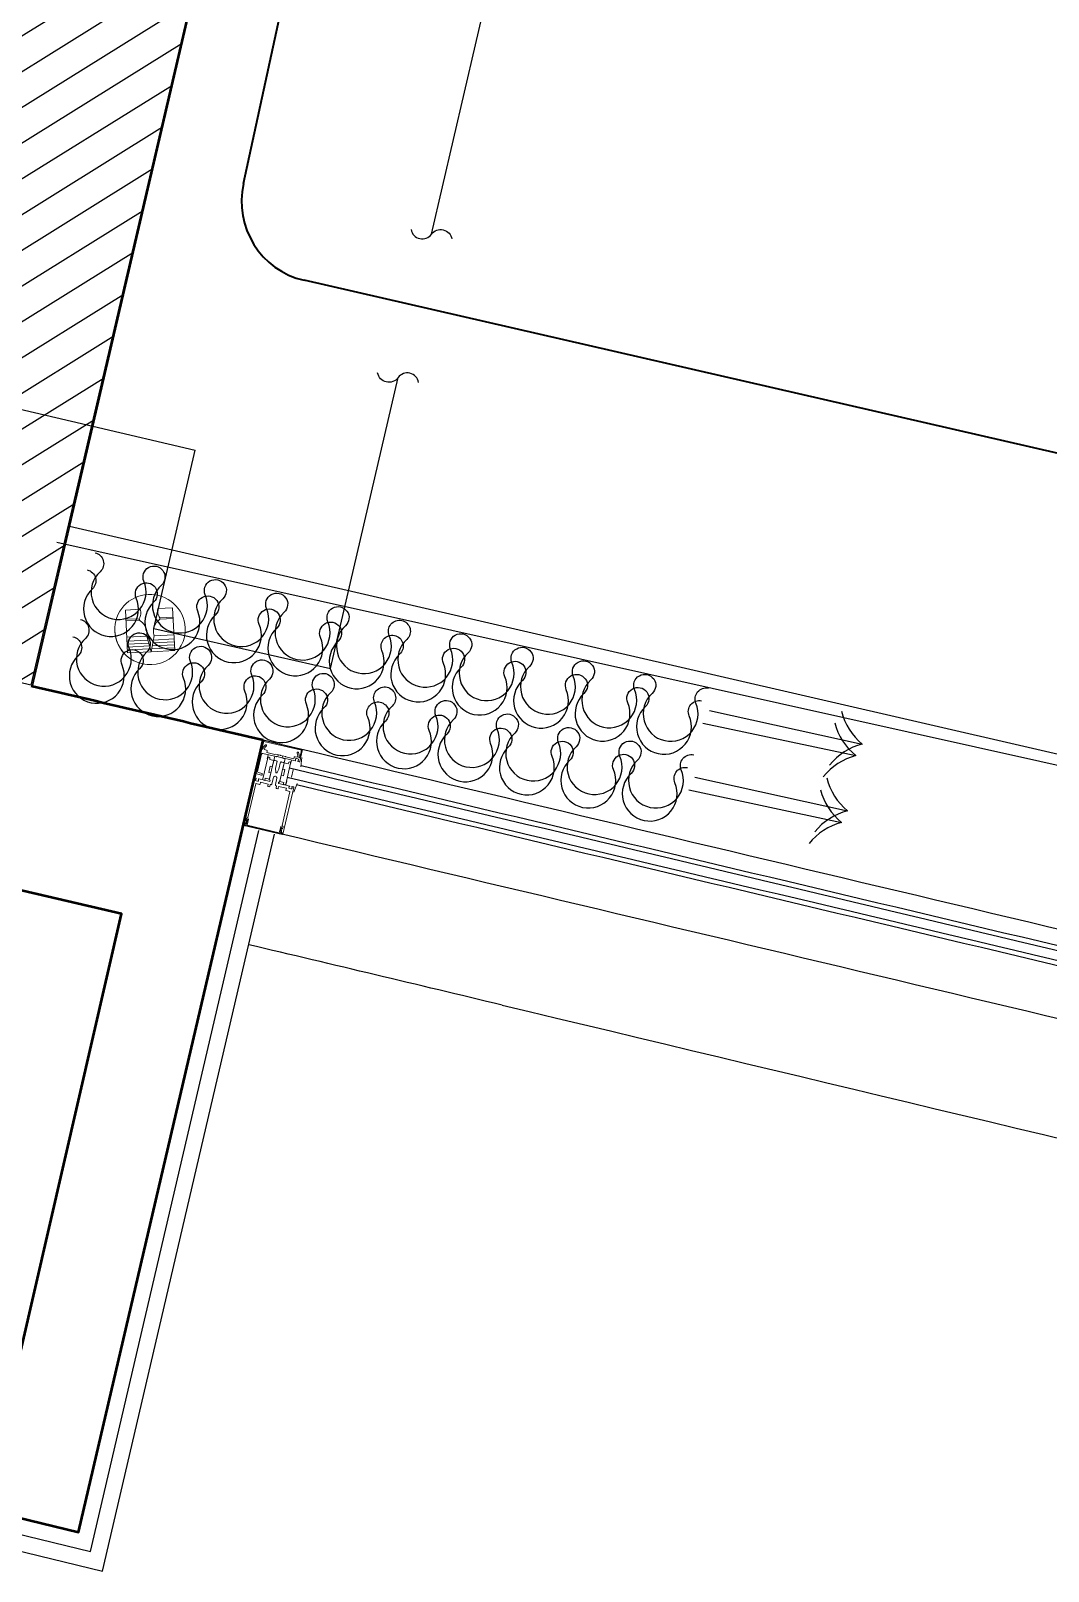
# Model space of a CAD drawing. Extents: x -678889171 to 586587, y -792238163 to 335485.
# Drawn here: x 77911 to 79168, y 17574 to 19477 of the extents above; entities that cross this region are included whole.
import ezdxf
from ezdxf.xclip import XClip

# ---------------------------------------------------------------- set-up
doc = ezdxf.new("R2010")
doc.units = 0
doc.header["$MEASUREMENT"] = 0
doc.header["$XCLIPFRAME"] = 2
doc.layers.get('0').update_dxf_attribs({"color": 8})
for name, color, linetype in [('9TH-FURN$0$A-SITE-PATT', 252, 'Continuous'), ('9TH-FURN$0$XR-A-TYP-7-8-9-10$0$TYPICAL TYPES$0$I-CLNG', 252, 'Continuous'), ('E-CUT-LINE', 1, 'Continuous'), ('embedded HR power', 3, 'Continuous'), ('powr wire', 4, 'Continuous'), ('Title Block', 7, 'Continuous'), ('XR-A-7TH8TH$0$XR-A-TYP-7-8-9-10$0$A-WALL', 252, 'Continuous'), ('XR-A-9TH-FLOOR$0$A-SITE-PATT', 252, 'Continuous'), ('XR-A-9TH-FLOOR$0$A-WALL', 252, 'Continuous'), ('XR-A-col-910$0$A-COLS', 252, 'Continuous'), ('XR-A-col-910$0$A-COLS-PATT', 252, 'Continuous'), ('XR-A-TYP 00(OUTER)$0$A-SEC-CLAD', 252, 'Continuous'), ('XR-A-TYP 00(OUTER)$0$A-SITE-PATT', 252, 'Continuous'), ('XR-A-TYP 00(OUTER)$0$A-WALL', 252, 'Continuous'), ('XR-A-TYP 00(OUTER)$0$XR-A-TYP-4TH TO 10TH (OUTER)$0$A-ELEV-PEN1', 252, 'Continuous'), ('XR-A-TYP 00(OUTER)$0$XR-A-TYP-4TH TO 10TH (OUTER)$0$A-GLAZ', 252, 'Continuous'), ('XR-A-TYP-4TH TO 10TH (OUTER)$0$A-DIM-IN', 252, 'Continuous'), ('XR-A-TYP.furn$0$2ND-FURN$0$XREF1$0$I-CLNG', 252, 'Continuous')]:
    doc.layers.add(name, color=color, linetype=linetype)
for name, color, linetype, lineweight in [('XR-A-col-910$0$MOD-COL', 252, 'Continuous', 50), ('XR-A-TYP 00(OUTER)$0$Main entrance$0$A-ELEV-GLAZ', 252, 'Continuous', 20), ('XR-A-TYP 00(OUTER)$0$XR-A-TYP-4TH TO 10TH (OUTER)$0$05-1st Floor$0$A-WALL-CMU', 252, 'Continuous', 50)]:
    doc.layers.add(name, color=color, linetype=linetype, lineweight=lineweight)

# ---------------------------------------------------------------- blocks, each defined once
blk = doc.blocks.new('CW_0.000')
blk.add_lwpolyline([(0, -25.98557292037257, 0.66), (0, 0, -0.66), (0, 25.98557292037257, 0.97)], format="xyb")
blk = doc.blocks.new('OO')
at = {"layer": 'Title Block', "color": 1, "lineweight": 0}
blk.add_lwpolyline([(60952.74097335502, 178216.705987278, 1), (60952.74097335513, 178129.7502198816, 1), (60952.74097335502, 178216.705987278, 0.1982213917084009), (60922.07932435791, 178204.0532499914, 0.1982213917084009)], format="xyb", dxfattribs=at)
for points in [[(60925.244499908, 178173.1251248462), (60944.83868419315, 178177.6555596516), (60945.51924321899, 178177.5115926167), (60946.79838331055, 178177.3120467477), (60947.60965313937, 178177.2324426185), (60948.55255804956, 178177.1849460915), (60949.45942559931, 178177.1846060718), (60950.61864313507, 178177.248934068), (60951.78004910523, 178177.3589858703), (60952.83840844181, 178177.5784431228), (60954.3972283263, 178177.9788134685), (60955.66901462729, 178178.4160705316), (60957.23649505794, 178179.1041880025), (60959.23493776476, 178180.2541012114), (60960.05405203241, 178180.8283000368), (60960.75062003313, 178181.428446914), (60961.65030792024, 178182.1578276371), (60962.42373271938, 178182.9228491973), (60963.05623196909, 178183.6210373302), (60963.73172685131, 178184.453438073), (60964.39656998403, 178185.3808117989), (60964.72995489091, 178185.8956712107), (60964.88496752788, 178185.8357777787), (60965.16688301758, 178185.7570014056), (60965.44366571057, 178185.7144988617), (60965.73794753687, 178185.7051095034), (60966.0171265254, 178185.738040365), (60966.21607317106, 178185.7681557179), (60966.4281189419, 178185.8288084614), (60966.6559275476, 178185.9187952693), (60966.73277263797, 178185.9554811438), (60968.00751076144, 178185.203673069), (60969.19828081474, 178184.6494508162), (60970.73148708261, 178184.1184795061), (60972.22952969815, 178183.7781368808), (60973.77312057087, 178183.5985850776), (60975.2682155894, 178183.584183548), (60976.71051931003, 178183.7185035243), (60977.75630699139, 178183.9091284081), (60978.26124474691, 178184.0302230968), (60978.22497735516, 178202.2456387128), (60925.244499908, 178202.2456387128), (60925.244499908, 178173.1251248462)], [(60928.82652755792, 178202.2456387128), (60928.82652755792, 178173.9533370594)], [(60932.40855520783, 178202.2456387128), (60932.40855520789, 178174.7815492718)], [(60935.9905828578, 178202.2456387128), (60935.96598977083, 178175.6040752373)], [(60939.57261050784, 178202.2456387128), (60939.57261050772, 178176.4379736975)], [(60944.78689882433, 178202.2456387128), (60944.78689882439, 178177.6435861877)], [(60964.72995489097, 178202.2456387128), (60964.72995489091, 178185.8956712107)], [(60966.73277263792, 178202.2456387128), (60966.73277263797, 178185.9554811438)], [(60925.244499908, 178173.1251248462), (60944.83868419315, 178168.5946900401), (60945.51924321894, 178168.7386570756), (60946.7983833105, 178168.9382029435), (60947.60965313931, 178169.0178070739), (60948.55255804956, 178169.065303599), (60949.45942559926, 178169.0656436199), (60950.61864313512, 178169.0013156239), (60951.78004910523, 178168.8912638203), (60952.83840844181, 178168.6718065665), (60954.39722832636, 178168.2714362227), (60955.66901462723, 178167.8341791607), (60957.23649505799, 178167.1460616899), (60959.23493776482, 178165.9961484803), (60960.05405203241, 178165.4219496524), (60960.75062003307, 178164.8218027783), (60961.65030792018, 178164.0924220552), (60962.42373271933, 178163.3274004932), (60963.05623196915, 178162.6292123596), (60963.73172685137, 178161.7968116169), (60964.39656998403, 178160.8694378934), (60964.72995489091, 178160.3545784798), (60964.88496752788, 178160.4144719124), (60965.16688301758, 178160.4932482848), (60965.44366571063, 178160.5357508294), (60965.73794753687, 178160.5451401871), (60966.0171265254, 178160.5122093254), (60966.21607317106, 178160.4820939746), (60966.42811894196, 178160.4214412309), (60966.6559275476, 178160.3314544218), (60966.73277263792, 178160.2947685466), (60968.0075107615, 178161.0465766234), (60969.19828081474, 178161.6007988736), (60970.73148708255, 178162.1317701844), (60972.2295296982, 178162.472112809), (60973.77312057087, 178162.6516646129), (60975.2682155894, 178162.6660661411), (60976.71051931003, 178162.5317461662), (60977.75630699139, 178162.3411212817), (60978.26124474691, 178162.2200265955), (60978.22497735504, 178144.0046109795), (60925.24449990795, 178144.0046109795), (60925.244499908, 178173.1251248462)], [(60928.82652755792, 178144.0046109795), (60928.82652755792, 178172.2969126331)], [(60932.40855520789, 178144.0046109795), (60932.40855520783, 178171.4687004199)], [(60935.9905828578, 178144.0046109795), (60935.96598977083, 178170.6461744526)], [(60939.57261050772, 178144.0046109795), (60939.57261050778, 178169.8122759931)], [(60944.78689882433, 178144.0046109795), (60944.78689882439, 178168.6066635047)], [(60964.72995489091, 178144.0046109795), (60964.72995489091, 178160.3545784798)], [(60966.73277263786, 178144.0046109795), (60966.73277263792, 178160.2947685466)]]:
    blk.add_lwpolyline(points, dxfattribs=at)
blk = doc.blocks.new('9TH-FURN$0$XR-A-TYP-7-8-9-10$0$TYPICAL TYPES$0$XREF_1BR$0$05BDRAPE')
for points in [[(-499.9999999464611, -0.007317029360705177, 0.6084162951123453), (-485.6876040540799, 27.64812586541491, -0.6084162951122525), (-450.0052802005411, 96.59608375602733, -0.6084162951122473), (-414.3151123277518, 27.65218589760429, 1.932002826394105), (-385.68717424987, 27.65381441154647, -0.6084162951122525), (-350.0048504171813, 96.60177230215885, -0.6084162951122473), (-314.3146825443803, 27.65787446456263, 1.932002826394105), (-285.6867444664986, 27.65950297851647, -0.6084162951122525), (-250.0044206129714, 96.60746084827879, -0.6084162951122473), (-214.3142527610088, 27.66356301069419, 1.932002826394115), (-185.6863146831388, 27.66519152463637, -0.6084162951122473), (-149.9961468311762, 96.60908936222097, -0.6084162951122525), (-114.3138229776491, 27.66113149245865, 1.932002826394105), (-85.68588489976736, 27.65950297850481, -0.6084162951122473), (-49.9957170269663, 96.60340081610103, -0.6084162951122525), (-14.31339319427769, 27.65544292548866, 0.6084357809803709), (0, 0, -0.6084162951122473)], [(0, 0, 0.6084162951123453), (14.31239589238126, 27.65544289477562, -0.6084162951122525), (49.99471974592002, 96.60340078538803, -0.6084162951122473), (85.68488761870938, 27.659502926965, 1.932002826394105), (114.3128256965911, 27.66113144090718, -0.6084162951122525), (149.9951495292798, 96.60908933151956, -0.6084162951122473), (185.6853174020808, 27.66519149392333, 1.932002826394105), (214.3132554799625, 27.66682000787718, -0.6084162951122525), (249.9955793334897, 96.6147778776395, -0.6084162951122473), (285.6857471854523, 27.6708800400549, 1.932002826394115), (314.3136852633223, 27.67250855399708, -0.6084162951122473), (350.0038531152849, 96.61640639158168, -0.6084162951122525), (385.686176968812, 27.66844852181936, 1.932002826394105), (414.3141150466938, 27.66682000786552, -0.6084162951122473), (450.0042829194948, 96.61071784546174, -0.6084162951122525), (485.6866067521834, 27.66275995484936, 0.6084357809803709), (499.9999999464611, 0.007317029360705177, -0.6084162951122473)]]:
    blk.add_lwpolyline(points, format="xyb")
blk = doc.blocks.new('9TH-FURN$0$XR-A-TYP-7-8-9-10$0$TYPICAL TYPES$0$XREF_1BR$0$GUEST T1')
blk.add_line((-974.1497980180211, -13.60383929059026), (-1214.386710619445, -13.60383929059026))
for centre, start, end in [((-1258.020802481602, 72.13247426581802), 296.9730728878956, 333.1822537220144), ((-1258.020802481602, -99.34015284711495), 26.81774627798563, 63.02692711210436)]:
    blk.add_arc(centre, 96.20108853275326, start, end)
at = {"xscale": -0.9651072330830278, "yscale": 0.9651072330830278, "zscale": 0.9651072330830278}
blk.add_blockref('9TH-FURN$0$XR-A-TYP-7-8-9-10$0$TYPICAL TYPES$0$XREF_1BR$0$05BDRAPE', (-482.5536164898367, -46.60651370798587), dxfattribs=at)
blk = doc.blocks.new('9TH-FURN$0$XR-A-TYP-7-8-9-10$0$TYPICAL TYPES$0$XREF_1BR$0$GS-1')
at = {"xscale": -0.8044866682359963, "yscale": 0.8044866682359963, "zscale": 0.8044866682359963, "rotation": 90}
for p in [(-31.14893258635093, 38.24495238425858), (53.25563512649605, 38.24495238425858)]:
    blk.add_blockref('9TH-FURN$0$XR-A-TYP-7-8-9-10$0$TYPICAL TYPES$0$XREF_1BR$0$GUEST T1', p, dxfattribs=at)
blk = doc.blocks.new('*U1519')
at = {"layer": 'XR-A-col-910$0$A-COLS-PATT'}
h = blk.add_hatch(dxfattribs=at)
h.set_pattern_fill('ANSI31', color=256, scale=300)
h.set_pattern_definition([(45, (150, -3850), (-26.51650429449553, 26.51650429449553), [])])
h.paths.add_polyline_path([(-15683.46579891467, 85098.79667194281), (-15333.46579891467, 85098.79667194281), (-15333.46579891467, 80948.79667194281), (-15683.46579891467, 80948.79667194281)])
at = {"layer": 'XR-A-col-910$0$A-COLS'}
blk.add_lwpolyline([(-15683.46579891467, 85098.79667194281), (-15333.46579891467, 85098.79667194281), (-15333.46579891467, 80948.79667194281), (-15683.46579891467, 80948.79667194281)], close=True, dxfattribs=at)
blk = doc.blocks.new('XR-A-col-910')
at = {"layer": 'XR-A-col-910$0$MOD-COL', "extrusion": (-1.093000391004329e-09, -4.845022009713771e-09, 1), "rotation": 346.8859416604897}
blk.add_blockref('*U1519', (77280.24592661948, -77170.34751692764, -0.0001119115783667257), dxfattribs=at)
blk = doc.blocks.new('XR-A-TYP 00(OUTER)$0$m')
at = {"layer": 'XR-A-TYP 00(OUTER)$0$Main entrance$0$A-ELEV-GLAZ'}
for p, q in [((12664.1697967871, 190975.6714624258, -1.611860910544041e-06), (12663.83466800847, 190966.2793384974, -1.611860910544041e-06)), ((12664.16998087482, 190975.6766466983, -1.611860910544041e-06), (12663.83485209619, 190966.2845227698, -1.611860910544048e-06)), ((12714.13871941908, 190973.8936674228, -1.611860910544041e-06), (12664.16998087482, 190975.6766466983, -1.611860910544041e-06)), ((12664.90761960065, 190966.6698516879, -1.611860910544048e-06), (12665.18236481561, 190974.3697010346, -1.611860910544041e-06)), ((12665.18236481561, 190974.3697010346, -1.611860910544041e-06), (12713.03576013281, 190972.6622012137, -1.611860910544048e-06)), ((12668.04299261251, 190970.5822449442, -1.611860910544041e-06), (12665.67470666027, 190966.7985984343, -1.611860910544041e-06)), ((12668.11446785723, 190967.5048281098, -1.611860910544048e-06), (12669.47835360853, 190969.6838139532, -1.611860910544048e-06)), ((12708.41671927379, 190968.2944192832, -1.611860910544034e-06), (12709.62183349302, 190966.0237666529, -1.611860910544041e-06)), ((12712.00505485394, 190965.1454438208, -1.611860910544048e-06), (12709.91246383366, 190969.0882628738, -1.611860910544041e-06)), ((12713.03576013281, 190972.6622012137, -1.611860910544048e-06), (12712.76101491785, 190964.962351867, -1.611860910544041e-06)), ((12713.80359064045, 190964.5015434942, -1.611860910544041e-06), (12714.13871941908, 190973.8936674228, -1.611860910544041e-06)), ((12663.75991013732, 190964.1691603638, -1.611860910544041e-06), (12662.66092927774, 190933.3697629769, -1.611860910544048e-06)), ((12663.75937264154, 190964.1691795427, -1.611860910544048e-06), (12663.61898085591, 190960.2346411403, -1.611860910544048e-06)), ((12665.26275673695, 190964.7509468926, -1.611860910544041e-06), (12664.41661944614, 190964.7811386744, -1.611860910544048e-06)), ((12665.26329423273, 190964.7509277137, -1.611860910544041e-06), (12664.41715694191, 190964.7811194955, -1.611860910544041e-06)), ((12664.89703963233, 190936.6788326857, -1.611860910544048e-06), (12665.67447801511, 190958.466867925, -1.611860910544048e-06)), ((12665.54222256877, 190966.6472078515, -1.611860910544048e-06), (12664.90761960065, 190966.6698516879, -1.611860910544048e-06)), ((12665.05877035965, 190964.9700291608, -1.611860910544041e-06), (12665.48183900509, 190964.9549332698, -1.611860910544041e-06)), ((12666.98897162425, 190959.6907861886, -1.611860910544041e-06), (12683.82873242408, 190959.089911614, -1.611860910544041e-06)), ((12668.0127029322, 190964.6528236015, -1.611860910544041e-06), (12668.11446785723, 190967.5048281098, -1.611860910544048e-06)), ((12670.42419421115, 190964.5667770232, -1.611860910544041e-06), (12668.0127029322, 190964.6528236015, -1.611860910544041e-06)), ((12671.59074808907, 190961.6446225616, -1.611860910544048e-06), (12671.64811247456, 190963.2522834142, -1.611860910544048e-06)), ((12681.78886865156, 190961.2807342957, -1.611860910544041e-06), (12671.59074808907, 190961.6446225616, -1.611860910544048e-06)), ((12674.03907712314, 190955.4679066708, -1.61186101780385e-06), (12673.09558394009, 190929.0261163318, -1.611861017803837e-06)), ((12673.74919019918, 190959.4443779391, -1.61186101780385e-06), (12673.56049156258, 190954.1560198713, -1.611861017803844e-06)), ((12676.63608149783, 190954.0514678355, -1.61186101780385e-06), (12676.68325615694, 190955.3735573525, -1.611861017803857e-06)), ((12681.77853174754, 190953.8679754663, -1.611861017803837e-06), (12676.63608149783, 190954.0514678355, -1.61186101780385e-06)), ((12681.77853174754, 190953.8679754663, -1.611860910544034e-06), (12680.8999508955, 190929.2453803027, -1.611860910544048e-06)), ((12681.49548379261, 190945.9354383646, -1.61186101780385e-06), (12681.77853174754, 190953.8679754663, -1.611861017803837e-06)), ((12681.77853174754, 190953.8679754663, -1.611861017803837e-06), (12681.96723038415, 190959.1563335341, -1.61186101780385e-06)), ((12682.62466903841, 190953.8377836844, -1.611860910544048e-06), (12681.77853174754, 190953.8679754663, -1.611860910544034e-06)), ((12683.10062126452, 190953.8208008072, -1.61186101780385e-06), (12681.77853174754, 190953.8679754663, -1.611861017803837e-06)), ((12682.336574322, 190961.790700239, -1.611860910544048e-06), (12681.78886865156, 190961.2807342957, -1.611860910544041e-06)), ((12683.28931990112, 190959.109158875, -1.611861017803844e-06), (12681.96723038415, 190959.1563335341, -1.61186101780385e-06)), ((12688.36530251928, 190961.5755837932, -1.611860910544048e-06), (12682.336574322, 190961.790700239, -1.611860910544048e-06)), ((12682.95329244066, 190954.1437632503, -1.611860910544041e-06), (12682.62466903841, 190953.8377836844, -1.611860910544048e-06)), ((12683.25927200532, 190953.8151398482, -1.611860910544048e-06), (12682.95329244066, 190954.1437632503, -1.611860910544041e-06)), ((12684.80347256113, 190953.7600398463, -1.611860910544041e-06), (12683.25927200532, 190953.8151398482, -1.611860910544048e-06)), ((12683.82873242408, 190959.089911614, -1.611860910544041e-06), (12684.13471198985, 190958.7612882118, -1.611860910544041e-06)), ((12684.13471198985, 190958.7612882118, -1.611860910544041e-06), (12684.46333539216, 190959.0672677777, -1.611860910544041e-06)), ((12684.46333539216, 190959.0672677777, -1.611860910544041e-06), (12692.71317397793, 190958.7728979045, -1.611860910544048e-06)), ((12685.1320959646, 190954.066019412, -1.611860910544048e-06), (12684.80347256113, 190953.7600398463, -1.611860910544041e-06)), ((12685.43807553048, 190953.7373960098, -1.611860910544048e-06), (12685.1320959646, 190954.066019412, -1.611860910544048e-06)), ((12686.28421282135, 190953.7072042279, -1.611860910544041e-06), (12685.43807553048, 190953.7373960098, -1.611860910544048e-06)), ((12685.77484819295, 190959.0204705158, -1.611861017803844e-06), (12685.86919751122, 190961.6646495497, -1.611861017803844e-06)), ((12685.95965116636, 190944.6112283512, -1.611860910544048e-06), (12686.28421282135, 190953.7072042279, -1.611860910544041e-06)), ((12688.6712820851, 190961.246960391, -1.611860910544048e-06), (12688.36530251928, 190961.5755837932, -1.611860910544048e-06)), ((12688.99990548734, 190961.5529399568, -1.611860910544041e-06), (12688.6712820851, 190961.246960391, -1.611860910544048e-06)), ((12695.02863368468, 190961.337823511, -1.611860910544048e-06), (12688.99990548734, 190961.5529399568, -1.611860910544041e-06)), ((12690.51489927545, 190953.5562453186, -1.611860910544041e-06), (12690.19033762047, 190944.460269442, -1.611860910544048e-06)), ((12691.36103656638, 190953.5260535368, -1.611860910544048e-06), (12690.51489927545, 190953.5562453186, -1.611860910544041e-06)), ((12691.68965996857, 190953.8320331027, -1.611860910544041e-06), (12691.36103656638, 190953.5260535368, -1.611860910544048e-06)), ((12691.40166117707, 190958.8196951664, -1.61186101780385e-06), (12691.49601049534, 190961.4638742003, -1.61186101780385e-06)), ((12691.99563953585, 190953.5034097004, -1.611860910544048e-06), (12691.68965996857, 190953.8320331027, -1.611860910544041e-06)), ((12693.53984009149, 190953.4483096984, -1.611860910544048e-06), (12691.99563953585, 190953.5034097004, -1.611860910544048e-06)), ((12692.71317397793, 190958.7728979045, -1.611860910544048e-06), (12693.01915354369, 190958.4442745022, -1.611860910544041e-06)), ((12693.01915354369, 190958.4442745022, -1.611860910544041e-06), (12693.34777694611, 190958.7502540681, -1.611860910544048e-06)), ((12693.34777694611, 190958.7502540681, -1.611860910544048e-06), (12708.11503798328, 190958.2233302123, -1.611860910544041e-06)), ((12693.86846349256, 190953.7542892644, -1.611860910544041e-06), (12693.53984009149, 190953.4483096984, -1.611860910544048e-06)), ((12695.02058034932, 190953.3954740802, -1.61186101780385e-06), (12693.6984908323, 190953.4426487394, -1.611861017803844e-06)), ((12694.17444305845, 190953.4256658621, -1.611860910544041e-06), (12693.86846349256, 190953.7542892644, -1.611860910544041e-06)), ((12695.20927898593, 190958.683832148, -1.611861017803844e-06), (12693.88718946891, 190958.7310068072, -1.61186101780385e-06)), ((12694.14199949728, 190928.7728789166, -1.611860910544055e-06), (12695.02058034932, 190953.3954740802, -1.611860910544048e-06)), ((12695.02058034932, 190953.3954740802, -1.611860910544048e-06), (12694.17444305845, 190953.4256658621, -1.611860910544041e-06)), ((12694.73753239438, 190945.4629369785, -1.61186101780385e-06), (12695.02058034932, 190953.3954740802, -1.61186101780385e-06)), ((12695.20927898593, 190958.683832148, -1.611861017803844e-06), (12695.02058034932, 190953.3954740802, -1.61186101780385e-06)), ((12695.02058034932, 190953.3954740802, -1.61186101780385e-06), (12700.16302970322, 190953.211981743, -1.61186101780385e-06)), ((12695.53859962781, 190960.7901178406, -1.611860910544041e-06), (12695.02863368468, 190961.337823511, -1.611860910544048e-06)), ((12705.73671929442, 190960.4262296067, -1.611860910544041e-06), (12695.53859962781, 190960.7901178406, -1.611860910544041e-06)), ((12700.16302970322, 190953.211981743, -1.61186101780385e-06), (12700.21020436239, 190954.5340712601, -1.61186101780385e-06)), ((12702.85438339619, 190954.4397219418, -1.611861017803844e-06), (12701.9108902131, 190927.9979316027, -1.61186101780385e-06)), ((12703.42694830812, 190958.3854192943, -1.611861017803844e-06), (12703.23824967152, 190953.0970612265, -1.61186101780385e-06)), ((12705.7940836799, 190962.0338904595, -1.611860910544041e-06), (12705.73671929442, 190960.4262296067, -1.611860910544041e-06)), ((12709.520068568, 190963.1717621445, -1.611860910544041e-06), (12707.10857728915, 190963.2578087228, -1.611860910544041e-06)), ((12707.84413084631, 190960.1284616416, -1.611860910544048e-06), (12707.85206252158, 190960.3507501521, -1.611860910544041e-06)), ((12708.94747386253, 190961.3706820383, -1.611860910544048e-06), (12710.80897590234, 190961.3042601183, -1.611860910544041e-06)), ((12709.62183349302, 190966.0237666529, -1.611860910544041e-06), (12709.520068568, 190963.1717621445, -1.611860910544041e-06)), ((12711.41497341765, 190958.105582263, -1.611860910544048e-06), (12713.14955486383, 190958.0436891102, -1.611860910544041e-06)), ((12711.82890778858, 190960.2088487774, -1.611860910544041e-06), (12711.8209761133, 190959.9865602669, -1.611860910544034e-06)), ((12712.06602838599, 190963.2927211217, -1.611860910544048e-06), (12712.48909703137, 190963.2776252308, -1.611860910544034e-06)), ((12712.76101491785, 190964.962351867, -1.611860910544041e-06), (12712.12641194968, 190964.9849957035, -1.611860910544048e-06)), ((12713.1161520541, 190963.0434470717, -1.611860910544034e-06), (12712.27001476323, 190963.0736388534, -1.611860910544041e-06)), ((12713.58771940017, 190958.4516618648, -1.611860910544041e-06), (12713.72811118581, 190962.3862002672, -1.611860910544041e-06)), ((12716.28009019772, 190952.6317036439, -1.611861017803844e-06), (12715.06869215286, 190964.1123255979, -1.611861017803837e-06)), ((12662.66092927774, 190933.3697629769, -1.611860910544048e-06), (12670.48769921814, 190933.0904889948, -1.611860910544048e-06)), ((12670.56317867278, 190935.205832222, -1.611860910544041e-06), (12666.12095789574, 190935.3643390767, -1.611860910544048e-06)), ((12671.14494602255, 190933.7024481265, -1.611860910544041e-06), (12671.17513780442, 190934.5485854174, -1.611860910544034e-06)), ((12675.73976297391, 190928.9317670135, -1.611861017803844e-06), (12675.78693763306, 190930.2538565304, -1.611861017803837e-06)), ((12675.78693763306, 190930.2538565304, -1.611861017803837e-06), (12680.92938788278, 190930.0703641613, -1.611861017803844e-06)), ((12678.5682568038, 190938.0972505813, -1.61186101780385e-06), (12678.85130475867, 190946.0297876829, -1.611861017803844e-06)), ((12681.21243583773, 190938.0029012631, -1.611861017803844e-06), (12678.5682568038, 190938.0972505813, -1.61186101780385e-06)), ((12678.85130475867, 190946.0297876829, -1.611861017803844e-06), (12681.49548379261, 190945.9354383646, -1.61186101780385e-06)), ((12680.92938788278, 190930.0703641613, -1.611861017803844e-06), (12681.21243583773, 190938.0029012631, -1.611861017803844e-06)), ((12685.54451416583, 190932.9768406021, -1.611860910544041e-06), (12685.25693744363, 190924.9173829069, -1.611860910544048e-06)), ((12687.03129094756, 190939.9532947085, -1.611860910544041e-06), (12685.95965116636, 190944.6112283512, -1.611860910544048e-06)), ((12690.19033762047, 190944.460269442, -1.611860910544048e-06), (12688.78943807355, 190939.8905606876, -1.611860910544048e-06)), ((12689.48762389773, 190924.7664239976, -1.611860910544041e-06), (12689.77520061994, 190932.8258816929, -1.611860910544048e-06)), ((12694.17143648455, 190929.5978627752, -1.61186101780385e-06), (12694.4544844395, 190937.5303998769, -1.611861017803844e-06)), ((12694.4544844395, 190937.5303998769, -1.611861017803844e-06), (12697.09866347342, 190937.4360505587, -1.611861017803844e-06)), ((12697.3817114283, 190945.3685876602, -1.611861017803844e-06), (12694.73753239438, 190945.4629369785, -1.61186101780385e-06)), ((12697.09866347342, 190937.4360505587, -1.611861017803844e-06), (12697.3817114283, 190945.3685876602, -1.611861017803844e-06)), ((12702.29512645549, 190926.6656393682, -1.611861017803844e-06), (12702.48382509211, 190931.9539974362, -1.61186101780385e-06)), ((12707.38568499267, 190937.7829081643, -1.611861039254418e-06), (12707.71219915424, 190946.9336038536, -1.611861039254425e-06)), ((12715.5256656183, 190931.4886398535, -1.611861017803837e-06), (12713.49908946329, 190920.1235549545, -1.611861017803844e-06)), ((12662.45641316667, 190927.6531711703, -1.611860910544041e-06), (12660.34218518381, 190868.39587959)), ((12662.45659725439, 190927.6583554427, -1.611860910544048e-06), (12660.34236927153, 190868.4010638625)), ((12664.62934323708, 190928.0044350444, -1.611860910544041e-06), (12662.89476179073, 190928.0663281972, -1.611860910544041e-06)), ((12665.52556555747, 190921.0676572185, -1.611860910544041e-06), (12664.00313442927, 190878.3957195522)), ((12664.21540886598, 190925.9011685299, -1.611860910544041e-06), (12664.2233405412, 190926.1234570405, -1.611860910544041e-06)), ((12667.09684279209, 190924.7393352689, -1.611860910544041e-06), (12665.23534075228, 190924.805757189, -1.611860910544041e-06)), ((12670.38479743851, 190921.3178779127, -1.611860910544048e-06), (12665.96373009386, 190921.4756299729, -1.611860910544041e-06)), ((12675.37528683073, 190927.6209994148, -1.611860910544041e-06), (12667.92927867134, 190927.8866870951, -1.611860910544041e-06)), ((12668.20018580819, 190925.9815556657, -1.611860910544041e-06), (12668.19225413298, 190925.7592671553, -1.611860910544041e-06)), ((12670.90976334766, 190924.1584953784, -1.611860910544034e-06), (12670.82296197485, 190921.7258506672, -1.611860910544041e-06)), ((12680.70596869705, 190923.8089482089, -1.611860910544041e-06), (12670.90976334766, 190924.1584953784, -1.611860910544034e-06)), ((12675.68126639655, 190927.2923760125, -1.611860910544048e-06), (12675.37528683073, 190927.6209994148, -1.611860910544041e-06)), ((12676.00988979892, 190927.5983555784, -1.611860910544034e-06), (12675.68126639655, 190927.2923760125, -1.611860910544048e-06)), ((12681.89271017807, 190927.3884454001, -1.611860910544048e-06), (12676.00988979892, 190927.5983555784, -1.611860910544034e-06)), ((12680.61916732423, 190921.3763034977, -1.611860910544048e-06), (12680.70596869705, 190923.8089482089, -1.611860910544041e-06)), ((12682.71941466044, 190920.8777553977, -1.611860910544041e-06), (12681.02714007876, 190920.9381389614, -1.611860910544048e-06)), ((12681.10393727268, 190929.0262980345, -1.611860910544048e-06), (12681.95007456355, 190928.9961062527, -1.611860910544041e-06)), ((12682.15406094091, 190928.7770239845, -1.611860910544041e-06), (12682.11179244633, 190927.5924317773, -1.611860910544048e-06)), ((12683.24438056959, 190923.7183728633, -1.611860910544041e-06), (12683.15757919678, 190921.2857281521, -1.611860910544048e-06)), ((12683.9424438346, 190923.6934646434, -1.611860910544041e-06), (12683.24438056959, 190923.7183728633, -1.611860910544041e-06)), ((12691.40960542639, 190923.4270221685, -1.611860910544041e-06), (12690.71154216126, 190923.4519303885, -1.611860910544048e-06)), ((12691.32280405357, 190920.9943774572, -1.611860910544048e-06), (12691.40960542639, 190923.4270221685, -1.611860910544041e-06)), ((12693.42305138953, 190920.4958293572, -1.611860910544041e-06), (12691.73077680786, 190920.5562129209, -1.611860910544041e-06)), ((12692.81542917549, 190927.2105057368, -1.611860910544041e-06), (12692.85769767007, 190928.395097944, -1.611860910544048e-06)), ((12698.902235036, 190926.7815133223, -1.611860910544041e-06), (12693.01941555272, 190926.9914234687, -1.611860910544048e-06)), ((12693.07677993821, 190928.5990843212, -1.611860910544034e-06), (12693.92291722896, 190928.5688925394, -1.611860910544041e-06)), ((12693.94801729882, 190923.3364468229, -1.611860910544041e-06), (12693.861215926, 190920.9038021116, -1.611860910544041e-06)), ((12703.74422175233, 190922.9868996855, -1.611860910544048e-06), (12693.94801729882, 190923.3364468229, -1.611860910544041e-06)), ((12699.31388583846, 190929.4143704379, -1.611861017803837e-06), (12694.17143648455, 190929.5978627752, -1.61186101780385e-06)), ((12699.20821460194, 190926.45288992, -1.611860910544048e-06), (12698.902235036, 190926.7815133223, -1.611860910544041e-06)), ((12699.53683800424, 190926.7588694859, -1.611860910544041e-06), (12699.20821460194, 190926.45288992, -1.611860910544048e-06)), ((12699.2667111793, 190928.092280921, -1.611861017803844e-06), (12699.31388583846, 190929.4143704379, -1.611861017803837e-06)), ((12706.98284616364, 190926.4931818056, -1.611860910544048e-06), (12699.53683800424, 190926.7588694859, -1.611860910544041e-06)), ((12703.6574203795, 190920.5542549742, -1.611860910544048e-06), (12703.74422175233, 190922.9868996855, -1.611860910544048e-06)), ((12708.48646047868, 190919.9583383777, -1.611860910544034e-06), (12704.06539313393, 190920.116090438, -1.611860910544048e-06)), ((12706.56891179266, 190924.3899152912, -1.611860910544034e-06), (12706.57684346788, 190924.6122038016, -1.611860910544041e-06)), ((12707.37200210502, 190876.8482361751), (12708.8944332332, 190919.5201738414, -1.611860910544041e-06)), ((12709.45034571877, 190923.2280820301, -1.611860910544041e-06), (12707.58884367895, 190923.2945039502, -1.611860910544048e-06)), ((12712.01736304419, 190926.3135407035, -1.611860910544041e-06), (12710.28278159802, 190926.3754338563, -1.611860910544048e-06)), ((12710.3111078158, 190866.618084587), (12712.42533579866, 190925.8753761671, -1.611860910544048e-06)), ((12710.55368873487, 190924.470302427, -1.611860910544041e-06), (12710.54575705965, 190924.2480139164, -1.611860910544041e-06)), ((12661.87300916135, 190869.3349936078), (12663.85443990365, 190874.2284933948)), ((12662.3751900488, 190874.9166867759), (12662.44765032525, 190876.9474162738)), ((12662.44765032525, 190876.9474162738), (12664.00313442927, 190878.3957195523)), ((12663.85443990365, 190874.2284933948), (12662.98714918063, 190874.2594399712)), ((12707.37200210502, 190876.8482361752), (12708.82030538347, 190875.2927520712)), ((12708.82030538347, 190875.2927520712), (12708.74784510702, 190873.2620225732)), ((12660.69635588805, 190868.2394177747), (12661.87300916135, 190869.3349936078)), ((12708.09059830242, 190872.6500634413), (12707.2233075794, 190872.6810100178)), ((12707.2233075794, 190872.6810100178), (12708.85092460091, 190867.658732568)), ((12708.85092460091, 190867.658732568), (12709.94650043391, 190866.4820792946))]:
    blk.add_line(p, q, dxfattribs=at)
at = {"layer": 'XR-A-TYP 00(OUTER)$0$Main entrance$0$A-ELEV-GLAZ', "elevation": -1.611860910544048e-06}
blk.add_lwpolyline([(12709.63305372821, 190865.9867519006, 0.6681786379192535), (12709.79469981603, 190866.3407385171), (12708.10131264491, 190868.1594438019), (12707.06329113553, 190868.1964823763), (12707.2233075794, 190872.6810100178), (12707.90021741201, 190872.6568565922), (12706.58790751385, 190875.1294852233, 0.7673269879789419), (12705.99260420522, 190874.9925251984), (12705.72158655287, 190867.3971423473), (12664.97574447878, 190868.8510312006), (12665.24676213112, 190876.4464140517, 0.7673269879789422), (12664.66273433036, 190876.6254548451), (12663.17753007093, 190874.2526468203), (12663.85443990365, 190874.2284933948), (12663.69442345979, 190869.7439657534), (12662.65640195041, 190869.7810043277), (12660.83769666551, 190868.0876171566, 0.6681786379192988), (12660.97370195776, 190867.7230097749)], format="xyb", close=True, dxfattribs=at)
at = {"layer": 'XR-A-TYP 00(OUTER)$0$Main entrance$0$A-ELEV-GLAZ'}
for centre, radius, start, end in [((12668.76067311058, 190970.1330294487, -1.611860910544041e-06), 0.8466757694818402, 327.9564450071113, 147.9564450071113), ((12709.16459155372, 190968.6913410784, -1.611860910544041e-06), 0.8466757694923422, 27.95644500665222, 207.9564450066522), ((12664.39397560972, 190964.1465357063, -1.611860910544048e-06), 0.6350068271251965, 87.95644500645382, 177.9564450068704), ((12664.39451310538, 190964.1465165273, -1.611860910544048e-06), 0.6350068271009431, 87.95644500645382, 177.9564450068704), ((12665.10405803243, 190966.2392350971, -1.611860910544041e-06), 1.27001365426252, 177.9564450068704, 267.9564450064538), ((12665.30049646428, 190965.8086185062, -1.611860910544048e-06), 1.058344711860467, 267.9564450064538, 69.29352012457247), ((12665.51203078697, 190965.8010705606, -1.611860910544048e-06), 0.8466757694881354, 267.9564450064538, 87.95644500645382), ((12666.94368395147, 190958.4215802523, -1.611860910544034e-06), 1.27001365426252, 87.95644500645382, 177.9564450068704), ((12670.3789065382, 190963.297571087, -1.611860910544048e-06), 1.270013654250393, 357.9564450068705, 87.95644500645382), ((12675.36116664009, 190955.4207320117, -1.61186101780385e-06), 1.322930889839934, 357.9564450068705, 177.9564450068704), ((12701.53229387922, 190954.4868966009, -1.61186101780385e-06), 1.322930889839934, 357.9564450068705, 177.9564450068704), ((12707.06328961632, 190961.9886027866, -1.611860910544041e-06), 1.27001365426252, 87.95644500645382, 177.9564450068704), ((12709.74793975067, 190960.0605301324, -1.611860910544034e-06), 1.905020481362623, 177.9564450068704, 223.1461331001009), ((12708.90973413521, 190960.3130104248, -1.611860910544048e-06), 1.058344711875328, 87.95644500645382, 177.9564450068704), ((12708.12635990146, 190958.5406316964, -1.611860910544034e-06), 0.3175034135565349, 267.9564450064538, 43.1461331024579), ((12710.77123617502, 190960.2465885047, -1.611860910544034e-06), 1.058344711875328, 357.9564450068705, 87.95644500645382), ((12711.42629533583, 190958.4228837471, -1.611860910544041e-06), 0.3175034135619088, 132.7667569133261, 267.9564450064538), ((12709.91716720893, 190960.0544917761, -1.611860910544048e-06), 1.905020481363463, 312.7667569156825, 357.9564450068705), ((12712.30775449055, 190964.1313104671, -1.611860910544048e-06), 1.058344711875328, 106.6193698913677, 267.956444999788), ((12712.09622016786, 190964.1388584126, -1.611860910544048e-06), 0.8466757695002621, 87.95644500645382, 267.9564450064538), ((12712.53438470414, 190964.546831167, -1.611860910544034e-06), 1.270013654250393, 267.9564450064538, 357.9564450068705), ((12713.09350821769, 190962.4088441036, -1.611860910544048e-06), 0.6350068271130699, 357.9564450035375, 87.95644500645382), ((12713.16465075473, 190958.4667577557, -1.611860910544048e-06), 0.4233378847380043, 267.9564450064538, 357.9564450102182), ((12666.16624556851, 190936.633545013, -1.611860910544048e-06), 1.270013654238267, 177.9564450068704, 267.9564450064538), ((12670.51034305449, 190933.725091963, -1.611860910544041e-06), 0.6350068271130699, 267.9564450064538, 357.9564450068705), ((12670.54053483636, 190934.5712292538, -1.611860910544048e-06), 0.6350068271373233, 357.9564450068705, 87.95644500645382), ((12687.65985739289, 190932.9013611475, -1.611860910544041e-06), 2.116689423726402, 357.9564450068705, 177.9564450068704), ((12687.91876927558, 190940.1574747494, -1.611860910544048e-06), 0.9106630945981612, 192.9564450082594, 342.9564450089258), ((12662.87966589977, 190927.6432595518, -1.611860910544041e-06), 0.4233378847501311, 87.95644500645382, 177.9564450068704), ((12665.27308047959, 190925.8634288026, -1.611860910544041e-06), 1.058344711851074, 177.9564450068704, 267.9564450064538), ((12666.1271494457, 190926.0555255313, -1.611860910544048e-06), 1.905020481351336, 132.7667569156825, 177.9564450068704), ((12664.61802131884, 190927.6871335604, -1.611860910544048e-06), 0.3175034135533624, 312.7667569133261, 87.95644500645382), ((12665.94863420296, 190921.0525613275, -1.611860910544041e-06), 0.4233378847622578, 87.95644500645382, 177.9564450068704), ((12667.13458251941, 190925.7970068826, -1.611860910544041e-06), 1.058344711875328, 267.956444999788, 357.9564450068705), ((12667.9179567531, 190927.569385611, -1.611860910544041e-06), 0.3175034135565349, 87.95644500645382, 223.1461331024579), ((12666.29637690383, 190926.0494871749, -1.611860910544041e-06), 1.905020481371396, 357.9564450068705, 43.1461331024579), ((12670.39989332947, 190921.740946558, -1.611860910544048e-06), 0.4233378847501311, 267.9564450064538, 357.9564450068705), ((12674.417673457, 190928.9789416726, -1.61186101780385e-06), 1.322930889839915, 177.9564450068704, 357.9564450068705), ((12681.04223596971, 190921.3612076068, -1.611860910544041e-06), 0.4233378847501311, 177.9564450068704, 267.9564450064538), ((12681.11148521819, 190929.2378323571, -1.611860910544048e-06), 0.2116689423629388, 177.9564450035375, 267.9564450064538), ((12681.90025812352, 190927.5999797228, -1.611860910544041e-06), 0.2116689423629388, 267.956444999788, 357.9564450068705), ((12681.94252661809, 190928.78457193, -1.611860910544034e-06), 0.2116689423629388, 357.9564450035375, 87.95644500645382), ((12682.7345105514, 190921.3008240431, -1.611860910544041e-06), 0.4233378847622578, 267.9564450064538, 357.9564450068705), ((12683.98773150738, 190924.9626705797, -1.611860910544041e-06), 1.270013654250393, 267.956444999788, 357.9564450068705), ((12690.75682983404, 190924.7211363247, -1.611860910544041e-06), 1.270013654238267, 177.9564450068704, 267.9564450064538), ((12691.74587269882, 190920.9792815663, -1.611860910544041e-06), 0.4233378847258776, 177.9564450035375, 267.956444999788), ((12693.02696349817, 190927.2029577913, -1.611860910544041e-06), 0.2116689423871922, 177.9564450102183, 267.956444999788), ((12693.06923199275, 190928.3875499985, -1.611860910544041e-06), 0.2116689423750655, 87.95644500645382, 177.9564450102183), ((12693.43814728051, 190920.9188980026, -1.611860910544041e-06), 0.4233378847380043, 267.9564450064538, 357.9564450102182), ((12693.93046517459, 190928.7804268621, -1.611860910544048e-06), 0.2116689423750655, 267.956444999788, 357.9564450068705), ((12700.58880069619, 190928.0451062619, -1.61186101780385e-06), 1.322930889839915, 177.9564450068704, 357.9564450068705), ((12704.08048902488, 190920.5391590833, -1.611860910544041e-06), 0.4233378847258776, 177.9564450035375, 267.956444999788), ((12707.62658340627, 190924.3521755638, -1.611860910544041e-06), 1.058344711863201, 177.9564450068704, 267.956444999788), ((12708.48065237225, 190924.5442722925, -1.611860910544048e-06), 1.905020481351336, 132.7667569156825, 177.9564450068704), ((12706.9715242454, 190926.1758803216, -1.611860910544041e-06), 0.3175034135619088, 312.7667569133261, 87.95644499978796), ((12708.47136458777, 190919.5352697323, -1.611860910544041e-06), 0.4233378847501311, 357.9564450102182, 87.95644500645382), ((12709.4880854461, 190924.2857536438, -1.611860910544048e-06), 1.058344711863201, 267.9564450064538, 357.9564450068705), ((12710.27145967978, 190926.0581323723, -1.611860910544041e-06), 0.3175034135565349, 87.95644500645382, 223.1461331024579), ((12708.6498798305, 190924.5382339361, -1.611860910544048e-06), 1.90502048134553, 357.9564450068705, 43.1461331001009), ((12712.00226715322, 190925.8904720581, -1.611860910544034e-06), 0.4233378847380043, 357.9564450068705, 87.95644499978796), ((12663.00979301704, 190874.8940429395), 0.6350068271130699, 177.9564450068704, 267.956444999788), ((12708.11324213884, 190873.2846664095), 0.6350068271251965, 267.956444999788, 357.9564450068705), ((12660.55284058064, 190868.3935538472), 0.2106052523411042, 177.9564450068704, 312.9564450082029), ((12710.10063650664, 190866.6255946021), 0.2106052523545957, 222.9564450064144, 357.9564450068705)]:
    blk.add_arc(centre, radius, start, end, dxfattribs=at)
blk = doc.blocks.new('XR-A-TYP 00(OUTER)')
at = {"layer": 'XR-A-TYP 00(OUTER)$0$A-SEC-CLAD'}
for points in [[(80316.58865346972, 5380.59808598687), (80044.26670143181, 4235.825506341035), (80799.73946546201, 4052.185828809033), (81012.16049913247, 4962.563522583085)], [(80336.06727137505, 5376.060231149339), (80068.32957865977, 4250.558717722176), (80784.849331599, 4076.387705026597), (80992.6836729104, 4967.108106207012)]]:
    blk.add_lwpolyline(points, dxfattribs=at)
at = {"layer": 'XR-A-TYP 00(OUTER)$0$A-WALL', "elevation": 4.090659148073493e-06}
blk.add_lwpolyline([(80354.95545764249, 5372.174122924422), (80092.39245588775, 4265.291929103318), (80769.959197736, 4100.589581244159)], dxfattribs=at)
at = {"layer": 'XR-A-TYP 00(OUTER)$0$XR-A-TYP-4TH TO 10TH (OUTER)$0$05-1st Floor$0$A-WALL-CMU'}
blk.add_lwpolyline([(80323.57160421484, 5237.110572478385), (80092.39245588775, 4265.291929103318), (80769.959197736, 4100.589581244159), (80998.16061133204, 5078.597611031961)], dxfattribs=at)
blk.add_lwpolyline([(80382.59587797325, 4966.662568498199), (80236.9672371822, 4353.643184900371), (80680.42733520828, 4245.847281093855), (80823.1446169531, 4864.029710455477)], close=True, dxfattribs=at)
blk.add_arc((-55158.9277122143, -577512.7656261225), 598290.4388499552, 76.84554393699908, 76.87375583643505, dxfattribs=at)
at = {"layer": 'XR-A-TYP 00(OUTER)$0$XR-A-TYP-4TH TO 10TH (OUTER)$0$A-ELEV-PEN1'}
for centre, radius, start, end in [((63752.19166678865, -68218.21540287764, -2.716605913854865e-05), 75048.4396539729, 76.48290916892317, 76.72883989680162), ((568065.7723155825, 2038920.232225248, -6.621827718064983e-05), 2091599.738975521, 256.5423152678138, 256.6025982644445)]:
    blk.add_arc(centre, radius, start, end, dxfattribs=at)
at = {"layer": 'XR-A-TYP 00(OUTER)$0$XR-A-TYP-4TH TO 10TH (OUTER)$0$A-GLAZ'}
for centre, radius, start, end in [((-2335593.466258076, -10169580.46648963, -9.591487033828665e-05), 10457705.39658424, 76.63087551432197, 76.63919466665327), ((-2336288.701160477, -10171088.00279494, -9.591487033828665e-05), 10459306.83950752, 76.62907957844516, 76.63718103651406), ((-2336531.640535851, -10171614.77582648, -9.591487033828665e-05), 10459881.51486192, 76.6284522295126, 76.63648027755202), ((-2336289.421422025, -10171089.56454346, -9.591487033828665e-05), 10459296.52549448, 76.62907763905879, 76.63717887749107), ((-2336530.862655639, -10171613.08904964, -9.591487033828665e-05), 10459855.6939336, 76.62845407836565, 76.63648235932412), ((-1380076.377709734, -6147153.455251923, -0.0001201619856757387), 6323237.979969508, 76.62674207177649, 76.6404883962969)]:
    blk.add_arc(centre, radius, start, end, dxfattribs=at)
at = {"layer": 'XR-A-TYP 00(OUTER)$0$A-SITE-PATT', "rotation": 348.9411732577199}
blk.add_blockref('XR-A-TYP 00(OUTER)$0$m', (31936.8219775625, -179921.6006013722, 1.611860910544045e-06), dxfattribs=at)
blk = doc.blocks.new('XR-A-TYP-4TH TO 10TH (OUTER)')
at = {"layer": 'XR-A-TYP-4TH TO 10TH (OUTER)$0$A-DIM-IN'}
ref = blk.add_blockref('XR-A-TYP 00(OUTER)', (0, 0), dxfattribs=at)
XClip(ref).set_block_clipping_path([(19908.03026808962, -24395.00390344393), (141486.3941120692, 77630.63833666123)])
blk = doc.blocks.new('XR-A-7TH8TH')
at = {"layer": 'XR-A-7TH8TH$0$XR-A-TYP-7-8-9-10$0$A-WALL'}
blk.add_line((80713.16702632478, 5146.345254133223), (81654.76168647711, 9188.114606282426), dxfattribs=at)
blk = doc.blocks.new('XR-A-TYP.furn$0$2ND-FURN$0$XREF1$0$XREF_1BR$0$05BDRAPE')
for points in [[(-499.9999999464611, -0.007317029360705177, 0.6084162951123453), (-485.6876040540799, 27.64812586541491, -0.6084162951122525), (-450.0052802005411, 96.59608375602733, -0.6084162951122473), (-414.3151123277518, 27.65218589760429, 1.932002826394105), (-385.68717424987, 27.65381441154647, -0.6084162951122525), (-350.0048504171813, 96.60177230215885, -0.6084162951122473), (-314.3146825443803, 27.65787446456263, 1.932002826394105), (-285.6867444664986, 27.65950297851647, -0.6084162951122525), (-250.0044206129714, 96.60746084827879, -0.6084162951122473), (-214.3142527610088, 27.66356301069419, 1.932002826394115), (-185.6863146831388, 27.66519152463637, -0.6084162951122473), (-149.9961468311762, 96.60908936222097, -0.6084162951122525), (-114.3138229776491, 27.66113149245865, 1.932002826394105), (-85.68588489976736, 27.65950297850481, -0.6084162951122473), (-49.9957170269663, 96.60340081610103, -0.6084162951122525), (-14.31339319427769, 27.65544292548866, 0.6084357809803709), (0, 0, -0.6084162951122473)], [(0, 0, 0.6084162951123453), (14.31239589238126, 27.65544289477562, -0.6084162951122525), (49.99471974592002, 96.60340078538803, -0.6084162951122473), (85.68488761870938, 27.659502926965, 1.932002826394105), (114.3128256965911, 27.66113144090718, -0.6084162951122525), (149.9951495292798, 96.60908933151956, -0.6084162951122473), (185.6853174020808, 27.66519149392333, 1.932002826394105), (214.3132554799625, 27.66682000787718, -0.6084162951122525), (249.9955793334897, 96.6147778776395, -0.6084162951122473), (285.6857471854523, 27.6708800400549, 1.932002826394115), (314.3136852633223, 27.67250855399708, -0.6084162951122473), (350.0038531152849, 96.61640639158168, -0.6084162951122525), (385.686176968812, 27.66844852181936, 1.932002826394105), (414.3141150466938, 27.66682000786552, -0.6084162951122473), (450.0042829194948, 96.61071784546174, -0.6084162951122525), (485.6866067521834, 27.66275995484936, 0.6084357809803709), (499.9999999464611, 0.007317029360705177, -0.6084162951122473)]]:
    blk.add_lwpolyline(points, format="xyb")
blk = doc.blocks.new('XR-A-TYP.furn$0$2ND-FURN$0$XREF1$0$XREF_1BR$0$GUEST T1')
blk.add_line((-974.1497980180211, -13.60383929059026), (-1214.386710619445, -13.60383929059026))
for centre, start, end in [((-1258.020802481602, 72.13247426581802), 296.9730728878956, 333.1822537220144), ((-1258.020802481602, -99.34015284711495), 26.81774627798563, 63.02692711210436)]:
    blk.add_arc(centre, 96.20108853275326, start, end)
at = {"xscale": -0.9651072330830278, "yscale": 0.9651072330830278, "zscale": 0.9651072330830278}
blk.add_blockref('XR-A-TYP.furn$0$2ND-FURN$0$XREF1$0$XREF_1BR$0$05BDRAPE', (-482.5536164898367, -46.60651370798587), dxfattribs=at)
blk = doc.blocks.new('XR-A-TYP.furn$0$2ND-FURN$0$XREF1$0$XREF_1BR$0$GS-1')
at = {"xscale": -0.8044866682359963, "yscale": 0.8044866682359963, "zscale": 0.8044866682359963, "rotation": 90}
for p in [(-31.14893258635093, 38.24495238425858), (53.25563512649605, 38.24495238425858)]:
    blk.add_blockref('XR-A-TYP.furn$0$2ND-FURN$0$XREF1$0$XREF_1BR$0$GUEST T1', p, dxfattribs=at)
blk = doc.blocks.new('XR-A-TYP.furn')
at = {"layer": 'XR-A-TYP.furn$0$2ND-FURN$0$XREF1$0$I-CLNG', "elevation": 1.966940406488739e-06}
blk.add_lwpolyline([(85371.52837699586, 4279.893609329909), (80758.92731044933, 5342.77002346046)], dxfattribs=at)
at = {"layer": 'XR-A-TYP.furn$0$2ND-FURN$0$XREF1$0$I-CLNG', "extrusion": (-1.016940807134373e-08, -4.660716775256678e-08, -0.9999999999999989), "zscale": -1, "rotation": 102.4364101572418}
blk.add_blockref('XR-A-TYP.furn$0$2ND-FURN$0$XREF1$0$XREF_1BR$0$GS-1', (-80733.5113035833, 5229.865364600037, -0.001066430241756743), dxfattribs=at)

msp = doc.modelspace()

# ---------------------------------------------------------------- linework, layer by layer
at = {"layer": '9TH-FURN$0$XR-A-TYP-7-8-9-10$0$TYPICAL TYPES$0$I-CLNG', "elevation": 9.268601298922485e-08}
msp.add_lwpolyline([(82564.37199055724, 17816.00883888215), (77942.68463075857, 18845.00523427474)], dxfattribs=at)

# ---------------------------------------------------------------- block references
at = {"layer": '9TH-FURN$0$XR-A-TYP-7-8-9-10$0$TYPICAL TYPES$0$I-CLNG', "extrusion": (-9.82406678603885e-09, -4.66811809857129e-08, -0.9999999999999989), "zscale": -1, "rotation": 102.0122091069746}
msp.add_blockref('9TH-FURN$0$XR-A-TYP-7-8-9-10$0$TYPICAL TYPES$0$XREF_1BR$0$GS-1', (-77923.98086925113, 18730.30957855554, -0.001640249549327736), dxfattribs=at)
at = {"layer": 'XR-A-9TH-FLOOR$0$A-SITE-PATT'}
msp.add_blockref('XR-A-TYP-4TH TO 10TH (OUTER)', (-2800.434649049275, 13522.11598560929), dxfattribs=at)
at = {"layer": 'XR-A-9TH-FLOOR$0$A-WALL'}
msp.add_blockref('XR-A-col-910', (-2800.434649049275, 13522.11598560929), dxfattribs=at)

# ---------------------------------------------------------------- next in the draw order: block references
msp.add_blockref('XR-A-7TH8TH', (-2800.434649049275, 13522.11598560929), dxfattribs=at)

# ---------------------------------------------------------------- next in the draw order: linework, layer by layer
at = {"layer": 'XR-A-9TH-FLOOR$0$A-WALL', "elevation": 2.186590316462689e-05}
msp.add_lwpolyline([(78513.45492339115, 22789.64218973588), (78854.32703742784, 22710.23059189171), (77910.59661355094, 18668.88678992812)], dxfattribs=at)

# ---------------------------------------------------------------- next in the draw order: block references
at = {"layer": '9TH-FURN$0$A-SITE-PATT'}
msp.add_blockref('XR-A-TYP.furn', (-2800.434649049275, 13522.11598560929), dxfattribs=at)

# ---------------------------------------------------------------- next in the draw order: linework, layer by layer
at = {"color": 240, "true_color": 0xed1f24}
for p, q in [((78405.8384342872, 19225.85607389259, -3.241886541390427e-07), (79811.11033108554, 25257.94729560259, -1.68437571810353e-08)), ((77517.34832504534, 19098.1143828901, 2.532450491828099e-06), (77987.32009070096, 18988.62696131608, 2.874835147139148e-06)), ((78280.86065228979, 18689.39235935241, -3.515223563340039e-07), (78364.57218700464, 19048.72183492186, -3.332139328397781e-07)), ((77987.32009070096, 18988.62696131608, 2.874835147139148e-06), (78113.91796276535, 18959.1339670513, 2.967064451019598e-06)), ((78062.5609328906, 18738.68531950732), (78113.91796276535, 18959.13396705131, 2.967064451019595e-06)), ((78062.5609328906, 18738.68531950732), (78280.86065228979, 18689.39235935241, -3.515223563340039e-07))]:
    msp.add_line(p, q, dxfattribs=at)
at = {"layer": 'powr wire', "color": 4, "lineweight": 40}
for p, q in [((78173.52621870957, 19288.4612667753, 0.0001095219171076507), (78486.21878228962, 20728.85239367152, 6.586500433886436e-07)), ((82674.66593662763, 18153.81044735675, 6.554674889460586e-06), (78248.36120578871, 19168.95438643172, 2.249573065209366e-06))]:
    msp.add_line(p, q, dxfattribs=at)
msp.add_arc((78271.05023374417, 19266.34641901363, 0.0001095219171076485), 100, 167.2235024413594, 256.8859416600544, dxfattribs=at)

# ---------------------------------------------------------------- next in the draw order: block references
at = {"layer": 'E-CUT-LINE'}
for p, rotation in [((78405.8384342872, 19225.85607389259, -3.241886541390427e-07), 256.8859416604852), ((78364.57218700464, 19048.72183492186, -3.332139328397783e-07), 76.8859416604852)]:
    msp.add_blockref('CW_0.000', p, dxfattribs=dict(at, rotation=rotation))
at = {"layer": 'embedded HR power', "rotation": 92.80701736314703}
msp.add_blockref('OO', (259002.2831896447, -33416.5130283276), dxfattribs=at)

doc.saveas('drawing.dxf')
